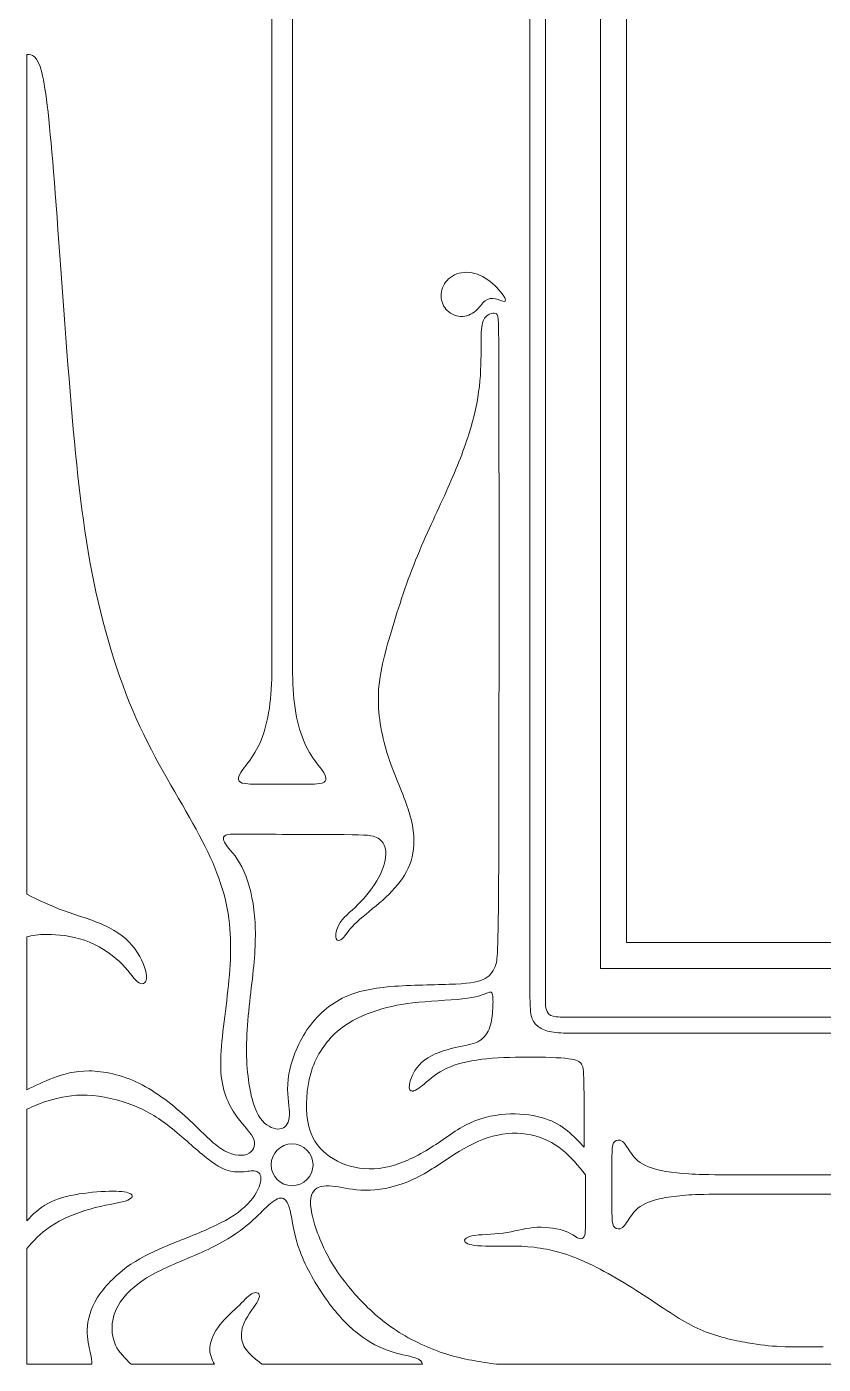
# Model space of a CAD drawing. Header units: millimetres. Extents: x -94 to 94, y -14 to 141.
# Drawn here: x -93.5 to -58.8, y 11.4 to 69.7 of the extents above; entities that cross this region are included whole.
import ezdxf

# ---------------------------------------------------------------- set-up
doc = ezdxf.new("R2010")
doc.units = ezdxf.units.MM
doc.header["$MEASUREMENT"] = 0
doc.layers.add('Layer 1', color=7, linetype='Continuous')

msp = doc.modelspace()

# ---------------------------------------------------------------- linework, layer by layer
at = {"layer": 'Layer 1', "lineweight": 9}
for points in [[(-68.496, 28.624), (69.198, 28.624), (69.198, 123.342), (-68.496, 123.342), (-68.496, 28.624)], [(-67.364, 29.757), (68.065, 29.757), (68.065, 122.209), (-67.364, 122.209), (-67.364, 29.757)]]:
    msp.add_lwpolyline(points, close=True, dxfattribs=at)
msp.add_ellipse((-81.952, 20.059), major_axis=(0, 0.912), ratio=1, dxfattribs=at)
for points in [[(-82.832, 75.983), (-82.832, 75.983), (-82.832, 42.415), (-82.832, 42.415)], [(-81.934, 75.983), (-81.934, 75.983), (-81.934, 42.415), (-81.934, 42.415)], [(-71.588, 75.983), (-71.588, 75.983), (-71.588, 29.884), (-71.588, 29.884)], [(-70.896, 75.983), (-70.896, 75.983), (-70.896, 29.884), (-70.896, 29.884)], [(-93.529, 68.477), (-93.529, 68.477), (-93.529, 31.856), (-93.529, 31.856)], [(-93.529, 30), (-93.529, 30), (-93.529, 23.331), (-93.529, 23.331)], [(-69.626, 26.491), (-69.626, 26.491), (-10.657, 26.491), (-10.657, 26.491)], [(-69.626, 25.8), (-69.626, 25.8), (-10.657, 25.8), (-10.657, 25.8)], [(-93.529, 22.481), (-93.529, 22.481), (-93.529, 17.621), (-93.529, 17.621)], [(-93.529, 16.409), (-93.529, 16.409), (-93.529, 11.363), (-93.529, 11.363)], [(-90.683, 11.363), (-90.683, 11.363), (-93.529, 11.363), (-93.529, 11.363)], [(-88.968, 11.363), (-88.968, 11.363), (-85.334, 11.363), (-85.334, 11.363)], [(-83.258, 11.363), (-83.258, 11.363), (-76.258, 11.363), (-76.258, 11.363)], [(-73.033, 11.363), (-73.033, 11.363), (-58.423, 11.363), (-58.423, 11.363)]]:
    msp.add_open_spline(points, degree=3, dxfattribs=at)
for points, knots in [([(-93.529, 68.477), (-93.298, 68.466), (-93.068, 68.456), (-92.874, 67.696), (-92.874, 67.696), (-92.68, 66.935), (-92.523, 65.425), (-92.324, 62.893), (-92.324, 62.893), (-92.124, 60.36), (-91.883, 56.805), (-91.637, 53.779), (-91.637, 53.779), (-91.39, 50.754), (-91.138, 48.258), (-90.688, 45.919), (-90.688, 45.919), (-90.237, 43.581), (-89.587, 41.4), (-88.748, 39.517), (-88.748, 39.517), (-87.909, 37.635), (-86.881, 36.051), (-86.136, 34.688), (-86.136, 34.688), (-85.392, 33.325), (-84.93, 32.182), (-84.742, 31.012), (-84.742, 31.012), (-84.553, 29.843), (-84.637, 28.648), (-84.778, 27.436), (-84.778, 27.436), (-84.92, 26.225), (-85.119, 24.998), (-85.056, 24.086), (-85.056, 24.086), (-84.993, 23.173), (-84.668, 22.576), (-84.348, 22.14), (-84.348, 22.14), (-84.028, 21.705), (-83.714, 21.433), (-83.619, 21.16), (-83.619, 21.16), (-83.525, 20.887), (-83.651, 20.615), (-83.929, 20.515), (-83.929, 20.515), (-84.207, 20.415), (-84.637, 20.489), (-85.067, 20.772), (-85.067, 20.772), (-85.497, 21.055), (-85.927, 21.548), (-86.519, 22.093), (-86.519, 22.093), (-87.112, 22.638), (-87.867, 23.236), (-88.632, 23.614), (-88.632, 23.614), (-89.398, 23.991), (-90.174, 24.149), (-90.808, 24.154), (-90.808, 24.154), (-91.443, 24.159), (-91.936, 24.012), (-92.365, 23.85), (-92.365, 23.85), (-92.795, 23.687), (-93.162, 23.509), (-93.529, 23.331)], [0, 0, 0, 0, 0.052632, 0.052632, 0.052632, 0.052632, 0.105263, 0.105263, 0.105263, 0.105263, 0.157895, 0.157895, 0.157895, 0.157895, 0.210526, 0.210526, 0.210526, 0.210526, 0.263158, 0.263158, 0.263158, 0.263158, 0.315789, 0.315789, 0.315789, 0.315789, 0.368421, 0.368421, 0.368421, 0.368421, 0.421053, 0.421053, 0.421053, 0.421053, 0.473684, 0.473684, 0.473684, 0.473684, 0.526316, 0.526316, 0.526316, 0.526316, 0.578947, 0.578947, 0.578947, 0.578947, 0.631579, 0.631579, 0.631579, 0.631579, 0.684211, 0.684211, 0.684211, 0.684211, 0.736842, 0.736842, 0.736842, 0.736842, 0.789474, 0.789474, 0.789474, 0.789474, 0.842105, 0.842105, 0.842105, 0.842105, 0.894737, 0.894737, 0.894737, 0.894737, 1, 1, 1, 1]), ([(-72.698, 57.708), (-72.772, 57.707), (-72.92, 57.787), (-73.077, 57.82), (-73.077, 57.82), (-73.235, 57.853), (-73.403, 57.838), (-73.537, 57.736), (-73.537, 57.736), (-73.671, 57.634), (-73.772, 57.443), (-73.944, 57.295), (-73.944, 57.295), (-74.116, 57.146), (-74.358, 57.038), (-74.601, 57.049), (-74.601, 57.049), (-74.844, 57.061), (-75.088, 57.191), (-75.243, 57.374), (-75.243, 57.374), (-75.398, 57.558), (-75.463, 57.795), (-75.444, 58.035), (-75.444, 58.035), (-75.425, 58.275), (-75.322, 58.517), (-75.124, 58.694), (-75.124, 58.694), (-74.927, 58.871), (-74.636, 58.983), (-74.33, 58.979), (-74.33, 58.979), (-74.024, 58.975), (-73.703, 58.855), (-73.416, 58.652), (-73.416, 58.652), (-73.129, 58.449), (-72.877, 58.162), (-72.751, 57.977), (-72.751, 57.977), (-72.624, 57.792), (-72.624, 57.71), (-72.698, 57.708)], [0, 0, 0, 0, 0.083333, 0.083333, 0.083333, 0.083333, 0.166667, 0.166667, 0.166667, 0.166667, 0.25, 0.25, 0.25, 0.25, 0.333333, 0.333333, 0.333333, 0.333333, 0.416667, 0.416667, 0.416667, 0.416667, 0.5, 0.5, 0.5, 0.5, 0.583333, 0.583333, 0.583333, 0.583333, 0.666667, 0.666667, 0.666667, 0.666667, 0.75, 0.75, 0.75, 0.75, 0.833333, 0.833333, 0.833333, 0.833333, 1, 1, 1, 1]), ([(-83.528, 34.473), (-82.518, 34.468), (-80.694, 34.468), (-79.676, 34.458), (-79.676, 34.458), (-78.659, 34.447), (-78.449, 34.426), (-78.266, 34.337), (-78.266, 34.337), (-78.082, 34.248), (-77.925, 34.091), (-77.878, 33.823), (-77.878, 33.823), (-77.831, 33.556), (-77.894, 33.178), (-78.088, 32.764), (-78.088, 32.764), (-78.282, 32.35), (-78.607, 31.899), (-78.95, 31.54), (-78.95, 31.54), (-79.294, 31.18), (-79.655, 30.913), (-79.849, 30.632), (-79.849, 30.632), (-80.043, 30.352), (-80.07, 30.058), (-80.025, 29.925), (-80.025, 29.925), (-79.981, 29.791), (-79.865, 29.817), (-79.745, 29.94), (-79.745, 29.94), (-79.624, 30.064), (-79.498, 30.284), (-79.225, 30.554), (-79.225, 30.554), (-78.953, 30.824), (-78.533, 31.144), (-78.145, 31.479), (-78.145, 31.479), (-77.757, 31.815), (-77.401, 32.166), (-77.139, 32.549), (-77.139, 32.549), (-76.876, 32.932), (-76.709, 33.346), (-76.656, 33.836), (-76.656, 33.836), (-76.604, 34.326), (-76.667, 34.893), (-76.884, 35.561), (-76.884, 35.561), (-77.102, 36.23), (-77.474, 37.001), (-77.749, 37.84), (-77.749, 37.84), (-78.025, 38.679), (-78.203, 39.586), (-78.19, 40.451), (-78.19, 40.451), (-78.177, 41.316), (-77.972, 42.139), (-77.679, 43.143), (-77.679, 43.143), (-77.385, 44.148), (-77.002, 45.333), (-76.567, 46.418), (-76.567, 46.418), (-76.132, 47.503), (-75.644, 48.489), (-75.233, 49.402), (-75.233, 49.402), (-74.821, 50.314), (-74.485, 51.153), (-74.244, 51.913), (-74.244, 51.913), (-74.003, 52.673), (-73.856, 53.355), (-73.783, 54.003), (-73.783, 54.003), (-73.709, 54.65), (-73.709, 55.264), (-73.709, 55.741), (-73.709, 55.741), (-73.709, 56.218), (-73.709, 56.559), (-73.646, 56.779), (-73.646, 56.779), (-73.583, 56.999), (-73.458, 57.099), (-73.348, 57.149), (-73.348, 57.149), (-73.237, 57.199), (-73.143, 57.199), (-73.08, 57.18), (-73.08, 57.18), (-73.017, 57.162), (-72.986, 57.125), (-72.965, 56.95), (-72.965, 56.95), (-72.944, 56.774), (-72.933, 56.459), (-72.928, 51.879), (-72.928, 51.879), (-72.923, 47.299), (-72.923, 38.453), (-72.938, 33.889), (-72.938, 33.889), (-72.954, 29.324), (-72.986, 29.041), (-73.067, 28.792), (-73.067, 28.792), (-73.148, 28.543), (-73.279, 28.328), (-73.523, 28.186), (-73.523, 28.186), (-73.767, 28.045), (-74.124, 27.977), (-74.826, 27.943), (-74.826, 27.943), (-75.529, 27.908), (-76.578, 27.908), (-77.474, 27.843), (-77.474, 27.843), (-78.371, 27.777), (-79.115, 27.646), (-79.766, 27.319), (-79.766, 27.319), (-80.416, 26.991), (-80.972, 26.466), (-81.381, 25.819), (-81.381, 25.819), (-81.789, 25.171), (-82.052, 24.4), (-82.125, 23.787), (-82.125, 23.787), (-82.198, 23.174), (-82.083, 22.717), (-82.07, 22.366), (-82.07, 22.366), (-82.057, 22.015), (-82.146, 21.768), (-82.332, 21.669), (-82.332, 21.669), (-82.518, 21.569), (-82.802, 21.616), (-83.056, 21.802), (-83.056, 21.802), (-83.31, 21.989), (-83.536, 22.314), (-83.701, 22.943), (-83.701, 22.943), (-83.866, 23.572), (-83.971, 24.505), (-83.934, 25.554), (-83.934, 25.554), (-83.897, 26.603), (-83.719, 27.767), (-83.627, 28.732), (-83.627, 28.732), (-83.536, 29.696), (-83.53, 30.462), (-83.619, 31.18), (-83.619, 31.18), (-83.709, 31.899), (-83.892, 32.57), (-84.144, 33.055), (-84.144, 33.055), (-84.396, 33.54), (-84.715, 33.839), (-84.857, 34.049), (-84.857, 34.049), (-84.999, 34.258), (-84.962, 34.379), (-84.847, 34.434), (-84.847, 34.434), (-84.731, 34.489), (-84.537, 34.479), (-83.528, 34.473)], [0, 0, 0, 0, 0.021739, 0.021739, 0.021739, 0.021739, 0.043478, 0.043478, 0.043478, 0.043478, 0.065217, 0.065217, 0.065217, 0.065217, 0.086957, 0.086957, 0.086957, 0.086957, 0.108696, 0.108696, 0.108696, 0.108696, 0.130435, 0.130435, 0.130435, 0.130435, 0.152174, 0.152174, 0.152174, 0.152174, 0.173913, 0.173913, 0.173913, 0.173913, 0.195652, 0.195652, 0.195652, 0.195652, 0.217391, 0.217391, 0.217391, 0.217391, 0.23913, 0.23913, 0.23913, 0.23913, 0.26087, 0.26087, 0.26087, 0.26087, 0.282609, 0.282609, 0.282609, 0.282609, 0.304348, 0.304348, 0.304348, 0.304348, 0.326087, 0.326087, 0.326087, 0.326087, 0.347826, 0.347826, 0.347826, 0.347826, 0.369565, 0.369565, 0.369565, 0.369565, 0.391304, 0.391304, 0.391304, 0.391304, 0.413043, 0.413043, 0.413043, 0.413043, 0.434783, 0.434783, 0.434783, 0.434783, 0.456522, 0.456522, 0.456522, 0.456522, 0.478261, 0.478261, 0.478261, 0.478261, 0.5, 0.5, 0.5, 0.5, 0.521739, 0.521739, 0.521739, 0.521739, 0.543478, 0.543478, 0.543478, 0.543478, 0.565217, 0.565217, 0.565217, 0.565217, 0.586957, 0.586957, 0.586957, 0.586957, 0.608696, 0.608696, 0.608696, 0.608696, 0.630435, 0.630435, 0.630435, 0.630435, 0.652174, 0.652174, 0.652174, 0.652174, 0.673913, 0.673913, 0.673913, 0.673913, 0.695652, 0.695652, 0.695652, 0.695652, 0.717391, 0.717391, 0.717391, 0.717391, 0.73913, 0.73913, 0.73913, 0.73913, 0.76087, 0.76087, 0.76087, 0.76087, 0.782609, 0.782609, 0.782609, 0.782609, 0.804348, 0.804348, 0.804348, 0.804348, 0.826087, 0.826087, 0.826087, 0.826087, 0.847826, 0.847826, 0.847826, 0.847826, 0.869565, 0.869565, 0.869565, 0.869565, 0.891304, 0.891304, 0.891304, 0.891304, 0.913043, 0.913043, 0.913043, 0.913043, 0.934783, 0.934783, 0.934783, 0.934783, 0.956522, 0.956522, 0.956522, 0.956522, 1, 1, 1, 1]), ([(-82.832, 42.415), (-82.831, 41.786), (-82.831, 41.157), (-82.875, 40.585), (-82.875, 40.585), (-82.92, 40.014), (-83.009, 39.5), (-83.14, 39.054), (-83.14, 39.054), (-83.271, 38.609), (-83.444, 38.231), (-83.646, 37.917), (-83.646, 37.917), (-83.848, 37.602), (-84.079, 37.35), (-84.194, 37.167), (-84.194, 37.167), (-84.309, 36.983), (-84.309, 36.868), (-84.259, 36.792), (-84.259, 36.792), (-84.21, 36.716), (-84.11, 36.679), (-83.789, 36.663), (-83.789, 36.663), (-83.468, 36.647), (-82.925, 36.653), (-82.383, 36.658)], [0, 0, 0, 0, 0.125, 0.125, 0.125, 0.125, 0.25, 0.25, 0.25, 0.25, 0.375, 0.375, 0.375, 0.375, 0.5, 0.5, 0.5, 0.5, 0.625, 0.625, 0.625, 0.625, 0.75, 0.75, 0.75, 0.75, 1, 1, 1, 1]), ([(-81.934, 42.415), (-81.934, 41.786), (-81.934, 41.157), (-81.89, 40.585), (-81.89, 40.585), (-81.845, 40.014), (-81.756, 39.5), (-81.625, 39.054), (-81.625, 39.054), (-81.494, 38.609), (-81.321, 38.231), (-81.119, 37.917), (-81.119, 37.917), (-80.917, 37.602), (-80.686, 37.35), (-80.571, 37.167), (-80.571, 37.167), (-80.456, 36.983), (-80.456, 36.868), (-80.506, 36.792), (-80.506, 36.792), (-80.555, 36.716), (-80.655, 36.679), (-80.976, 36.663), (-80.976, 36.663), (-81.297, 36.647), (-81.84, 36.653), (-82.383, 36.658)], [0, 0, 0, 0, 0.125, 0.125, 0.125, 0.125, 0.25, 0.25, 0.25, 0.25, 0.375, 0.375, 0.375, 0.375, 0.5, 0.5, 0.5, 0.5, 0.625, 0.625, 0.625, 0.625, 0.75, 0.75, 0.75, 0.75, 1, 1, 1, 1]), ([(-93.529, 31.856), (-93.015, 31.605), (-92.502, 31.353), (-91.878, 31.128), (-91.878, 31.128), (-91.254, 30.902), (-90.52, 30.703), (-89.948, 30.409), (-89.948, 30.409), (-89.377, 30.116), (-88.968, 29.728), (-88.695, 29.308), (-88.695, 29.308), (-88.423, 28.889), (-88.286, 28.438), (-88.307, 28.186), (-88.307, 28.186), (-88.328, 27.934), (-88.506, 27.882), (-88.7, 28.039), (-88.7, 28.039), (-88.894, 28.197), (-89.104, 28.564), (-89.487, 28.925), (-89.487, 28.925), (-89.87, 29.287), (-90.426, 29.644), (-91.007, 29.848), (-91.007, 29.848), (-91.589, 30.053), (-92.198, 30.105), (-92.622, 30.105), (-92.622, 30.105), (-93.047, 30.105), (-93.288, 30.053), (-93.529, 30)], [0, 0, 0, 0, 0.1, 0.1, 0.1, 0.1, 0.2, 0.2, 0.2, 0.2, 0.3, 0.3, 0.3, 0.3, 0.4, 0.4, 0.4, 0.4, 0.5, 0.5, 0.5, 0.5, 0.6, 0.6, 0.6, 0.6, 0.7, 0.7, 0.7, 0.7, 0.8, 0.8, 0.8, 0.8, 1, 1, 1, 1]), ([(-71.588, 29.884), (-71.588, 28.916), (-71.588, 27.948), (-71.576, 27.364), (-71.576, 27.364), (-71.564, 26.78), (-71.541, 26.581), (-71.474, 26.421), (-71.474, 26.421), (-71.407, 26.261), (-71.297, 26.14), (-71.148, 26.043), (-71.148, 26.043), (-70.998, 25.946), (-70.809, 25.873), (-70.549, 25.836), (-70.549, 25.836), (-70.289, 25.8), (-69.958, 25.8), (-69.626, 25.8)], [0, 0, 0, 0, 0.166667, 0.166667, 0.166667, 0.166667, 0.333333, 0.333333, 0.333333, 0.333333, 0.5, 0.5, 0.5, 0.5, 0.666667, 0.666667, 0.666667, 0.666667, 1, 1, 1, 1]), ([(-70.896, 29.884), (-70.899, 29.058), (-70.901, 28.231), (-70.903, 27.749), (-70.903, 27.749), (-70.904, 27.268), (-70.904, 27.131), (-70.891, 27.003), (-70.891, 27.003), (-70.878, 26.874), (-70.851, 26.754), (-70.789, 26.67), (-70.789, 26.67), (-70.726, 26.586), (-70.626, 26.539), (-70.426, 26.515), (-70.426, 26.515), (-70.226, 26.492), (-69.926, 26.491), (-69.626, 26.491)], [0, 0, 0, 0, 0.166667, 0.166667, 0.166667, 0.166667, 0.333333, 0.333333, 0.333333, 0.333333, 0.5, 0.5, 0.5, 0.5, 0.666667, 0.666667, 0.666667, 0.666667, 1, 1, 1, 1]), ([(-78.245, 26.794), (-78.811, 26.613), (-79.399, 26.356), (-79.899, 25.945), (-79.899, 25.945), (-80.4, 25.533), (-80.815, 24.967), (-81.056, 24.298), (-81.056, 24.298), (-81.297, 23.63), (-81.365, 22.859), (-81.307, 22.243), (-81.307, 22.243), (-81.25, 21.627), (-81.066, 21.165), (-80.738, 20.796), (-80.738, 20.796), (-80.411, 20.426), (-79.939, 20.148), (-79.414, 20.001), (-79.414, 20.001), (-78.89, 19.854), (-78.313, 19.838), (-77.71, 19.985), (-77.71, 19.985), (-77.107, 20.132), (-76.478, 20.442), (-75.896, 20.811), (-75.896, 20.811), (-75.314, 21.181), (-74.779, 21.611), (-74.2, 21.881), (-74.2, 21.881), (-73.62, 22.151), (-72.996, 22.261), (-72.427, 22.277), (-72.427, 22.277), (-71.859, 22.293), (-71.345, 22.214), (-70.933, 22.08), (-70.933, 22.08), (-70.521, 21.947), (-70.212, 21.758), (-69.942, 21.54), (-69.942, 21.54), (-69.672, 21.323), (-69.441, 21.076), (-69.211, 20.83), (-69.211, 20.83), (-69.211, 21.915), (-69.211, 23), (-69.224, 23.617), (-69.224, 23.617), (-69.237, 24.233), (-69.263, 24.38), (-69.355, 24.487), (-69.355, 24.487), (-69.446, 24.594), (-69.604, 24.663), (-70.052, 24.704), (-70.052, 24.704), (-70.5, 24.746), (-71.24, 24.762), (-71.945, 24.754), (-71.945, 24.754), (-72.65, 24.747), (-73.322, 24.715), (-73.901, 24.629), (-73.901, 24.629), (-74.48, 24.542), (-74.968, 24.4), (-75.358, 24.191), (-75.358, 24.191), (-75.749, 23.981), (-76.043, 23.703), (-76.271, 23.52), (-76.271, 23.52), (-76.499, 23.336), (-76.662, 23.247), (-76.756, 23.278), (-76.756, 23.278), (-76.85, 23.31), (-76.877, 23.462), (-76.798, 23.724), (-76.798, 23.724), (-76.719, 23.986), (-76.536, 24.358), (-76.174, 24.629), (-76.174, 24.629), (-75.812, 24.899), (-75.272, 25.066), (-74.842, 25.168), (-74.842, 25.168), (-74.412, 25.271), (-74.092, 25.308), (-73.854, 25.426), (-73.854, 25.426), (-73.615, 25.544), (-73.458, 25.743), (-73.361, 25.979), (-73.361, 25.979), (-73.264, 26.215), (-73.227, 26.487), (-73.206, 26.765), (-73.206, 26.765), (-73.185, 27.043), (-73.18, 27.326), (-73.206, 27.471), (-73.206, 27.471), (-73.232, 27.615), (-73.29, 27.62), (-73.421, 27.565), (-73.421, 27.565), (-73.552, 27.51), (-73.757, 27.394), (-74.297, 27.321), (-74.297, 27.321), (-74.837, 27.248), (-75.712, 27.216), (-76.423, 27.148), (-76.423, 27.148), (-77.133, 27.08), (-77.679, 26.975), (-78.245, 26.794)], [0, 0, 0, 0, 0.03125, 0.03125, 0.03125, 0.03125, 0.0625, 0.0625, 0.0625, 0.0625, 0.09375, 0.09375, 0.09375, 0.09375, 0.125, 0.125, 0.125, 0.125, 0.15625, 0.15625, 0.15625, 0.15625, 0.1875, 0.1875, 0.1875, 0.1875, 0.21875, 0.21875, 0.21875, 0.21875, 0.25, 0.25, 0.25, 0.25, 0.28125, 0.28125, 0.28125, 0.28125, 0.3125, 0.3125, 0.3125, 0.3125, 0.34375, 0.34375, 0.34375, 0.34375, 0.375, 0.375, 0.375, 0.375, 0.40625, 0.40625, 0.40625, 0.40625, 0.4375, 0.4375, 0.4375, 0.4375, 0.46875, 0.46875, 0.46875, 0.46875, 0.5, 0.5, 0.5, 0.5, 0.53125, 0.53125, 0.53125, 0.53125, 0.5625, 0.5625, 0.5625, 0.5625, 0.59375, 0.59375, 0.59375, 0.59375, 0.625, 0.625, 0.625, 0.625, 0.65625, 0.65625, 0.65625, 0.65625, 0.6875, 0.6875, 0.6875, 0.6875, 0.71875, 0.71875, 0.71875, 0.71875, 0.75, 0.75, 0.75, 0.75, 0.78125, 0.78125, 0.78125, 0.78125, 0.8125, 0.8125, 0.8125, 0.8125, 0.84375, 0.84375, 0.84375, 0.84375, 0.875, 0.875, 0.875, 0.875, 0.90625, 0.90625, 0.90625, 0.90625, 0.9375, 0.9375, 0.9375, 0.9375, 1, 1, 1, 1]), ([(-93.529, 22.481), (-93.225, 22.617), (-92.921, 22.754), (-92.499, 22.88), (-92.499, 22.88), (-92.077, 23.006), (-91.537, 23.121), (-90.892, 23.095), (-90.892, 23.095), (-90.248, 23.068), (-89.498, 22.901), (-88.866, 22.649), (-88.866, 22.649), (-88.234, 22.397), (-87.72, 22.062), (-87.172, 21.621), (-87.172, 21.621), (-86.624, 21.181), (-86.042, 20.636), (-85.61, 20.3), (-85.61, 20.3), (-85.177, 19.964), (-84.894, 19.838), (-84.642, 19.783), (-84.642, 19.783), (-84.391, 19.728), (-84.17, 19.744), (-83.963, 19.768), (-83.963, 19.768), (-83.756, 19.791), (-83.562, 19.823), (-83.442, 19.744), (-83.442, 19.744), (-83.321, 19.666), (-83.274, 19.477), (-83.355, 19.202), (-83.355, 19.202), (-83.436, 18.926), (-83.646, 18.564), (-84.01, 18.231), (-84.01, 18.231), (-84.375, 17.899), (-84.894, 17.594), (-85.523, 17.306), (-85.523, 17.306), (-86.152, 17.018), (-86.892, 16.745), (-87.521, 16.48), (-87.521, 16.48), (-88.15, 16.215), (-88.669, 15.958), (-89.17, 15.589), (-89.17, 15.589), (-89.671, 15.219), (-90.153, 14.737), (-90.455, 14.254), (-90.455, 14.254), (-90.756, 13.772), (-90.877, 13.289), (-90.89, 12.875), (-90.89, 12.875), (-90.903, 12.461), (-90.809, 12.115), (-90.756, 11.874), (-90.756, 11.874), (-90.704, 11.633), (-90.693, 11.498), (-90.683, 11.363)], [0, 0, 0, 0, 0.055556, 0.055556, 0.055556, 0.055556, 0.111111, 0.111111, 0.111111, 0.111111, 0.166667, 0.166667, 0.166667, 0.166667, 0.222222, 0.222222, 0.222222, 0.222222, 0.277778, 0.277778, 0.277778, 0.277778, 0.333333, 0.333333, 0.333333, 0.333333, 0.388889, 0.388889, 0.388889, 0.388889, 0.444444, 0.444444, 0.444444, 0.444444, 0.5, 0.5, 0.5, 0.5, 0.555556, 0.555556, 0.555556, 0.555556, 0.611111, 0.611111, 0.611111, 0.611111, 0.666667, 0.666667, 0.666667, 0.666667, 0.722222, 0.722222, 0.722222, 0.722222, 0.777778, 0.777778, 0.777778, 0.777778, 0.833333, 0.833333, 0.833333, 0.833333, 0.888889, 0.888889, 0.888889, 0.888889, 1, 1, 1, 1]), ([(-73.033, 11.363), (-73.746, 11.467), (-74.459, 11.571), (-75.206, 11.803), (-75.206, 11.803), (-75.954, 12.036), (-76.735, 12.398), (-77.403, 12.833), (-77.403, 12.833), (-78.072, 13.269), (-78.628, 13.777), (-79.131, 14.333), (-79.131, 14.333), (-79.634, 14.889), (-80.085, 15.492), (-80.439, 16.173), (-80.439, 16.173), (-80.793, 16.855), (-81.05, 17.615), (-81.124, 18.129), (-81.124, 18.129), (-81.197, 18.643), (-81.087, 18.911), (-80.867, 19.039), (-80.867, 19.039), (-80.646, 19.167), (-80.316, 19.157), (-79.933, 19.097), (-79.933, 19.097), (-79.551, 19.036), (-79.115, 18.926), (-78.554, 18.95), (-78.554, 18.95), (-77.993, 18.973), (-77.306, 19.131), (-76.667, 19.427), (-76.667, 19.427), (-76.027, 19.723), (-75.434, 20.159), (-74.866, 20.518), (-74.866, 20.518), (-74.297, 20.877), (-73.751, 21.16), (-73.19, 21.309), (-73.19, 21.309), (-72.629, 21.459), (-72.052, 21.475), (-71.536, 21.367), (-71.536, 21.367), (-71.019, 21.26), (-70.563, 21.029), (-70.175, 20.717), (-70.175, 20.717), (-69.787, 20.405), (-69.467, 20.012), (-69.148, 19.619), (-69.148, 19.619), (-69.148, 18.816), (-69.148, 18.014), (-69.153, 17.563), (-69.153, 17.563), (-69.158, 17.112), (-69.168, 17.012), (-69.21, 16.934), (-69.21, 16.934), (-69.252, 16.855), (-69.326, 16.797), (-69.457, 16.855), (-69.457, 16.855), (-69.588, 16.913), (-69.777, 17.086), (-70.125, 17.199), (-70.125, 17.199), (-70.474, 17.311), (-70.983, 17.364), (-71.431, 17.322), (-71.431, 17.322), (-71.879, 17.28), (-72.267, 17.143), (-72.744, 17.081), (-72.744, 17.081), (-73.222, 17.018), (-73.788, 17.028), (-74.108, 16.96), (-74.108, 16.96), (-74.428, 16.892), (-74.501, 16.745), (-74.357, 16.651), (-74.357, 16.651), (-74.213, 16.556), (-73.851, 16.514), (-73.329, 16.512), (-73.329, 16.512), (-72.807, 16.509), (-72.126, 16.546), (-71.399, 16.462), (-71.399, 16.462), (-70.673, 16.378), (-69.902, 16.173), (-69.019, 15.759), (-69.019, 15.759), (-68.136, 15.345), (-67.139, 14.721), (-66.321, 14.181), (-66.321, 14.181), (-65.503, 13.641), (-64.864, 13.185), (-64.153, 12.875), (-64.153, 12.875), (-63.443, 12.566), (-62.661, 12.403), (-62.09, 12.301), (-62.09, 12.301), (-61.518, 12.199), (-61.156, 12.157), (-60.64, 12.136), (-60.64, 12.136), (-60.123, 12.115), (-59.452, 12.115), (-58.781, 12.115)], [0, 0, 0, 0, 0.032258, 0.032258, 0.032258, 0.032258, 0.064516, 0.064516, 0.064516, 0.064516, 0.096774, 0.096774, 0.096774, 0.096774, 0.129032, 0.129032, 0.129032, 0.129032, 0.16129, 0.16129, 0.16129, 0.16129, 0.193548, 0.193548, 0.193548, 0.193548, 0.225806, 0.225806, 0.225806, 0.225806, 0.258065, 0.258065, 0.258065, 0.258065, 0.290323, 0.290323, 0.290323, 0.290323, 0.322581, 0.322581, 0.322581, 0.322581, 0.354839, 0.354839, 0.354839, 0.354839, 0.387097, 0.387097, 0.387097, 0.387097, 0.419355, 0.419355, 0.419355, 0.419355, 0.451613, 0.451613, 0.451613, 0.451613, 0.483871, 0.483871, 0.483871, 0.483871, 0.516129, 0.516129, 0.516129, 0.516129, 0.548387, 0.548387, 0.548387, 0.548387, 0.580645, 0.580645, 0.580645, 0.580645, 0.612903, 0.612903, 0.612903, 0.612903, 0.645161, 0.645161, 0.645161, 0.645161, 0.677419, 0.677419, 0.677419, 0.677419, 0.709677, 0.709677, 0.709677, 0.709677, 0.741935, 0.741935, 0.741935, 0.741935, 0.774194, 0.774194, 0.774194, 0.774194, 0.806452, 0.806452, 0.806452, 0.806452, 0.83871, 0.83871, 0.83871, 0.83871, 0.870968, 0.870968, 0.870968, 0.870968, 0.903226, 0.903226, 0.903226, 0.903226, 0.935484, 0.935484, 0.935484, 0.935484, 1, 1, 1, 1]), ([(-68.01, 19.201), (-68.01, 19.733), (-68.01, 20.266), (-67.997, 20.584), (-67.997, 20.584), (-67.984, 20.903), (-67.958, 21.008), (-67.879, 21.076), (-67.879, 21.076), (-67.8, 21.144), (-67.669, 21.175), (-67.546, 21.081), (-67.546, 21.081), (-67.423, 20.987), (-67.307, 20.766), (-67.153, 20.551), (-67.153, 20.551), (-66.998, 20.336), (-66.804, 20.127), (-66.398, 19.969), (-66.398, 19.969), (-65.991, 19.812), (-65.373, 19.707), (-64.644, 19.66), (-64.644, 19.66), (-63.915, 19.613), (-63.076, 19.623), (-56.944, 19.629), (-56.944, 19.629), (-50.812, 19.634), (-39.386, 19.634), (-33.227, 19.684), (-33.227, 19.684), (-27.069, 19.733), (-26.178, 19.833), (-25.05, 20.017), (-25.05, 20.017), (-23.923, 20.2), (-22.559, 20.467), (-21.353, 20.703), (-21.353, 20.703), (-20.148, 20.939), (-19.099, 21.144), (-18.179, 21.225), (-18.179, 21.225), (-17.258, 21.307), (-16.467, 21.265), (-15.704, 21.123), (-15.704, 21.123), (-14.941, 20.981), (-14.207, 20.74), (-13.627, 20.462), (-13.627, 20.462), (-13.048, 20.184), (-12.623, 19.87), (-12.429, 19.694), (-12.429, 19.694), (-12.235, 19.519), (-12.272, 19.482), (-12.343, 19.411), (-12.343, 19.411), (-12.413, 19.34), (-12.518, 19.235), (-12.628, 19.206), (-12.628, 19.206), (-12.738, 19.178), (-12.854, 19.225), (-13.056, 19.348), (-13.056, 19.348), (-13.257, 19.471), (-13.546, 19.671), (-13.923, 19.857), (-13.923, 19.857), (-14.301, 20.043), (-14.768, 20.216), (-15.247, 20.363), (-15.247, 20.363), (-15.727, 20.509), (-16.22, 20.63), (-16.742, 20.682), (-16.742, 20.682), (-17.264, 20.735), (-17.814, 20.719), (-18.365, 20.67), (-18.365, 20.67), (-18.915, 20.62), (-19.466, 20.536), (-19.932, 20.418), (-19.932, 20.418), (-20.399, 20.3), (-20.782, 20.148), (-21.073, 19.982), (-21.073, 19.982), (-21.364, 19.817), (-21.563, 19.639), (-21.679, 19.442), (-21.679, 19.442), (-21.794, 19.246), (-21.825, 19.031), (-21.713, 18.811), (-21.713, 18.811), (-21.6, 18.59), (-21.343, 18.365), (-20.981, 18.16), (-20.981, 18.16), (-20.619, 17.956), (-20.153, 17.772), (-19.681, 17.618), (-19.681, 17.618), (-19.209, 17.463), (-18.732, 17.337), (-18.202, 17.266), (-18.202, 17.266), (-17.673, 17.196), (-17.091, 17.18), (-16.572, 17.206), (-16.572, 17.206), (-16.052, 17.232), (-15.596, 17.301), (-15.271, 17.374), (-15.271, 17.374), (-14.946, 17.447), (-14.752, 17.526), (-14.616, 17.539), (-14.616, 17.539), (-14.479, 17.552), (-14.401, 17.5), (-14.319, 17.434), (-14.319, 17.434), (-14.238, 17.369), (-14.154, 17.29), (-14.165, 17.214), (-14.165, 17.214), (-14.175, 17.138), (-14.28, 17.065), (-14.524, 16.962), (-14.524, 16.962), (-14.768, 16.86), (-15.15, 16.729), (-15.641, 16.65), (-15.641, 16.65), (-16.131, 16.572), (-16.729, 16.545), (-17.316, 16.564), (-17.316, 16.564), (-17.903, 16.582), (-18.48, 16.645), (-19.036, 16.742), (-19.036, 16.742), (-19.592, 16.839), (-20.126, 16.97), (-20.777, 17.196), (-20.777, 17.196), (-21.427, 17.421), (-22.192, 17.741), (-22.911, 17.995), (-22.911, 17.995), (-23.629, 18.249), (-24.3, 18.438), (-24.935, 18.554), (-24.935, 18.554), (-25.569, 18.669), (-26.167, 18.711), (-26.665, 18.735), (-26.665, 18.735), (-27.163, 18.758), (-27.562, 18.763), (-27.96, 18.769)], [0, 0, 0, 0, 0.023256, 0.023256, 0.023256, 0.023256, 0.046512, 0.046512, 0.046512, 0.046512, 0.069767, 0.069767, 0.069767, 0.069767, 0.093023, 0.093023, 0.093023, 0.093023, 0.116279, 0.116279, 0.116279, 0.116279, 0.139535, 0.139535, 0.139535, 0.139535, 0.162791, 0.162791, 0.162791, 0.162791, 0.186047, 0.186047, 0.186047, 0.186047, 0.209302, 0.209302, 0.209302, 0.209302, 0.232558, 0.232558, 0.232558, 0.232558, 0.255814, 0.255814, 0.255814, 0.255814, 0.27907, 0.27907, 0.27907, 0.27907, 0.302326, 0.302326, 0.302326, 0.302326, 0.325581, 0.325581, 0.325581, 0.325581, 0.348837, 0.348837, 0.348837, 0.348837, 0.372093, 0.372093, 0.372093, 0.372093, 0.395349, 0.395349, 0.395349, 0.395349, 0.418605, 0.418605, 0.418605, 0.418605, 0.44186, 0.44186, 0.44186, 0.44186, 0.465116, 0.465116, 0.465116, 0.465116, 0.488372, 0.488372, 0.488372, 0.488372, 0.511628, 0.511628, 0.511628, 0.511628, 0.534884, 0.534884, 0.534884, 0.534884, 0.55814, 0.55814, 0.55814, 0.55814, 0.581395, 0.581395, 0.581395, 0.581395, 0.604651, 0.604651, 0.604651, 0.604651, 0.627907, 0.627907, 0.627907, 0.627907, 0.651163, 0.651163, 0.651163, 0.651163, 0.674419, 0.674419, 0.674419, 0.674419, 0.697674, 0.697674, 0.697674, 0.697674, 0.72093, 0.72093, 0.72093, 0.72093, 0.744186, 0.744186, 0.744186, 0.744186, 0.767442, 0.767442, 0.767442, 0.767442, 0.790698, 0.790698, 0.790698, 0.790698, 0.813953, 0.813953, 0.813953, 0.813953, 0.837209, 0.837209, 0.837209, 0.837209, 0.860465, 0.860465, 0.860465, 0.860465, 0.883721, 0.883721, 0.883721, 0.883721, 0.906977, 0.906977, 0.906977, 0.906977, 0.930233, 0.930233, 0.930233, 0.930233, 0.953488, 0.953488, 0.953488, 0.953488, 1, 1, 1, 1]), ([(-93.529, 17.621), (-93.256, 17.898), (-92.984, 18.176), (-92.607, 18.378), (-92.607, 18.378), (-92.23, 18.58), (-91.747, 18.706), (-91.236, 18.787), (-91.236, 18.787), (-90.725, 18.868), (-90.185, 18.905), (-89.778, 18.905), (-89.778, 18.905), (-89.372, 18.905), (-89.099, 18.868), (-88.984, 18.787), (-88.984, 18.787), (-88.868, 18.706), (-88.911, 18.58), (-89.23, 18.481), (-89.23, 18.481), (-89.55, 18.381), (-90.148, 18.307), (-90.767, 18.132), (-90.767, 18.132), (-91.385, 17.956), (-92.025, 17.678), (-92.489, 17.374), (-92.489, 17.374), (-92.953, 17.07), (-93.241, 16.74), (-93.529, 16.409)], [0, 0, 0, 0, 0.111111, 0.111111, 0.111111, 0.111111, 0.222222, 0.222222, 0.222222, 0.222222, 0.333333, 0.333333, 0.333333, 0.333333, 0.444444, 0.444444, 0.444444, 0.444444, 0.555556, 0.555556, 0.555556, 0.555556, 0.666667, 0.666667, 0.666667, 0.666667, 0.777778, 0.777778, 0.777778, 0.777778, 1, 1, 1, 1]), ([(-68.01, 19.201), (-68.01, 18.669), (-68.01, 18.137), (-67.997, 17.818), (-67.997, 17.818), (-67.984, 17.5), (-67.958, 17.395), (-67.879, 17.327), (-67.879, 17.327), (-67.8, 17.259), (-67.669, 17.227), (-67.546, 17.321), (-67.546, 17.321), (-67.423, 17.416), (-67.307, 17.636), (-67.153, 17.851), (-67.153, 17.851), (-66.998, 18.066), (-66.804, 18.276), (-66.398, 18.433), (-66.398, 18.433), (-65.991, 18.59), (-65.373, 18.695), (-64.644, 18.743), (-64.644, 18.743), (-63.915, 18.79), (-63.076, 18.779), (-56.944, 18.774), (-56.944, 18.774), (-50.812, 18.769), (-39.386, 18.769), (-27.96, 18.769)], [0, 0, 0, 0, 0.111111, 0.111111, 0.111111, 0.111111, 0.222222, 0.222222, 0.222222, 0.222222, 0.333333, 0.333333, 0.333333, 0.333333, 0.444444, 0.444444, 0.444444, 0.444444, 0.555556, 0.555556, 0.555556, 0.555556, 0.666667, 0.666667, 0.666667, 0.666667, 0.777778, 0.777778, 0.777778, 0.777778, 1, 1, 1, 1]), ([(-88.968, 11.363), (-89.235, 11.619), (-89.503, 11.875), (-89.655, 12.197), (-89.655, 12.197), (-89.807, 12.519), (-89.844, 12.907), (-89.778, 13.274), (-89.778, 13.274), (-89.713, 13.641), (-89.545, 13.987), (-89.246, 14.335), (-89.246, 14.335), (-88.947, 14.684), (-88.517, 15.036), (-87.83, 15.387), (-87.83, 15.387), (-87.143, 15.738), (-86.199, 16.089), (-85.481, 16.438), (-85.481, 16.438), (-84.763, 16.787), (-84.27, 17.133), (-83.903, 17.437), (-83.903, 17.437), (-83.536, 17.741), (-83.295, 18.003), (-83.067, 18.218), (-83.067, 18.218), (-82.839, 18.433), (-82.624, 18.601), (-82.451, 18.611), (-82.451, 18.611), (-82.278, 18.622), (-82.146, 18.475), (-82.044, 18.069), (-82.044, 18.069), (-81.942, 17.662), (-81.868, 16.996), (-81.606, 16.281), (-81.606, 16.281), (-81.344, 15.565), (-80.893, 14.8), (-80.463, 14.194), (-80.463, 14.194), (-80.033, 13.588), (-79.624, 13.143), (-79.186, 12.784), (-79.186, 12.784), (-78.749, 12.424), (-78.282, 12.152), (-77.807, 11.979), (-77.807, 11.979), (-77.333, 11.806), (-76.85, 11.732), (-76.591, 11.646), (-76.591, 11.646), (-76.331, 11.56), (-76.295, 11.461), (-76.258, 11.363)], [0, 0, 0, 0, 0.0625, 0.0625, 0.0625, 0.0625, 0.125, 0.125, 0.125, 0.125, 0.1875, 0.1875, 0.1875, 0.1875, 0.25, 0.25, 0.25, 0.25, 0.3125, 0.3125, 0.3125, 0.3125, 0.375, 0.375, 0.375, 0.375, 0.4375, 0.4375, 0.4375, 0.4375, 0.5, 0.5, 0.5, 0.5, 0.5625, 0.5625, 0.5625, 0.5625, 0.625, 0.625, 0.625, 0.625, 0.6875, 0.6875, 0.6875, 0.6875, 0.75, 0.75, 0.75, 0.75, 0.8125, 0.8125, 0.8125, 0.8125, 0.875, 0.875, 0.875, 0.875, 1, 1, 1, 1]), ([(-85.334, 11.363), (-85.45, 11.582), (-85.565, 11.801), (-85.542, 12.094), (-85.542, 12.094), (-85.518, 12.388), (-85.355, 12.755), (-85.101, 13.082), (-85.101, 13.082), (-84.847, 13.41), (-84.501, 13.699), (-84.246, 13.945), (-84.246, 13.945), (-83.992, 14.191), (-83.83, 14.396), (-83.662, 14.464), (-83.662, 14.464), (-83.494, 14.532), (-83.321, 14.464), (-83.397, 14.241), (-83.397, 14.241), (-83.473, 14.018), (-83.798, 13.641), (-83.979, 13.3), (-83.979, 13.3), (-84.16, 12.959), (-84.197, 12.655), (-84.144, 12.408), (-84.144, 12.408), (-84.092, 12.162), (-83.95, 11.973), (-83.788, 11.809), (-83.788, 11.809), (-83.625, 11.644), (-83.441, 11.503), (-83.258, 11.363)], [0, 0, 0, 0, 0.1, 0.1, 0.1, 0.1, 0.2, 0.2, 0.2, 0.2, 0.3, 0.3, 0.3, 0.3, 0.4, 0.4, 0.4, 0.4, 0.5, 0.5, 0.5, 0.5, 0.6, 0.6, 0.6, 0.6, 0.7, 0.7, 0.7, 0.7, 0.8, 0.8, 0.8, 0.8, 1, 1, 1, 1])]:
    msp.add_open_spline(points, degree=3, knots=knots, dxfattribs=at)

doc.saveas('drawing.dxf')
